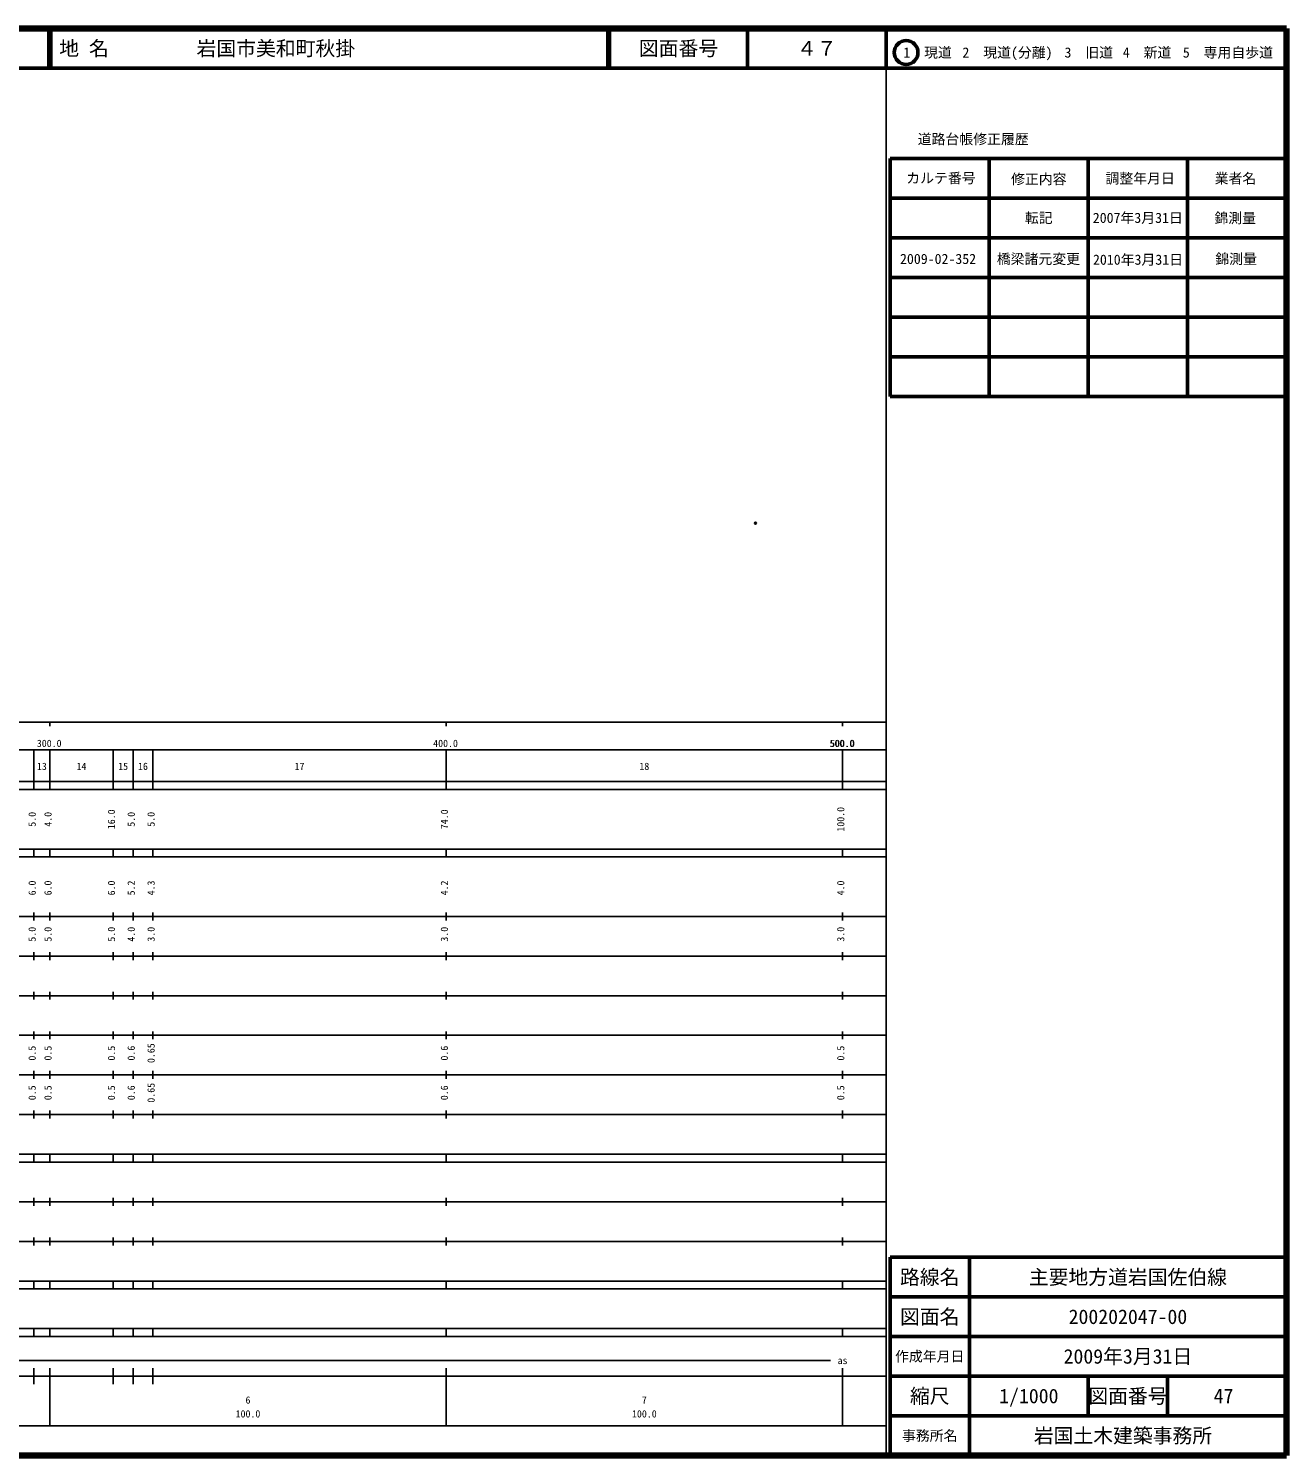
# Model space of a CAD drawing. Units: millimetres on the paper. Extents: x 40 to 680, y 20 to 380.
# Drawn here: x 362.6 to 680, y 20 to 380 of the extents above; entities that cross this region are included whole.
import ezdxf
from ezdxf.enums import TextEntityAlignment as Align

# ---------------------------------------------------------------- set-up
doc = ezdxf.new("R2010")
doc.units = ezdxf.units.MM
doc.header["$PDMODE"] = 32
doc.header["$PDSIZE"] = 0.5
doc.layers.add('M-OTRS', color=6, linetype='Continuous')
doc.layers.add('M-TTL-TXT', color=7, linetype='Continuous')
for name, color, linetype, lineweight in [('M-TTL', 2, 'Continuous', 140), ('M-TTL-BAND', 7, 'Continuous', 25), ('M-TTL-FRAM', 2, 'Continuous', 50), ('M-TTL-LINE', 7, 'Continuous', 50)]:
    doc.layers.add(name, color=color, linetype=linetype, lineweight=lineweight)
doc.styles.add('ＭＳ ゴシック', font='')
doc.styles.get('ＭＳ ゴシック').set_extended_font_data('MS Gothic')

msp = doc.modelspace()

# ---------------------------------------------------------------- linework, layer by layer
at = {"layer": 'M-OTRS'}
msp.add_point((546.027, 255.239), dxfattribs=at)
at = {"layer": 'M-TTL'}
for p, q in [((680, 380), (40, 380)), ((680, 20), (680, 380)), ((40, 20), (680, 20))]:
    msp.add_line(p, q, dxfattribs=at)
at = {"layer": 'M-TTL-BAND'}
for p, q in [((579, 20), (579, 370)), ((40, 205), (579, 205)), ((368, 205), (368, 204)), ((468, 205), (468, 204)), ((568, 205), (568, 204)), ((68, 198), (579, 198)), ((364, 188), (364, 198)), ((368, 188), (368, 198)), ((384, 188), (384, 198)), ((389, 188), (389, 198)), ((394, 188), (394, 198)), ((468, 188), (468, 198)), ((568, 188), (568, 198)), ((40, 190), (579, 190)), ((40, 188), (579, 188)), ((40, 173), (579, 173)), ((364, 171), (364, 173)), ((368, 171), (368, 173)), ((384, 171), (384, 173)), ((389, 171), (389, 173)), ((394, 171), (394, 173)), ((468, 171), (468, 173)), ((568, 171), (568, 173)), ((40, 171), (579, 171)), ((40, 156), (579, 156)), ((364, 155), (364, 157)), ((368, 155), (368, 157)), ((384, 155), (384, 157)), ((389, 155), (389, 157)), ((394, 155), (394, 157)), ((468, 155), (468, 157)), ((568, 155), (568, 157)), ((46, 146), (579, 146)), ((364, 145), (364, 147)), ((368, 145), (368, 147)), ((384, 145), (384, 147)), ((389, 145), (389, 147)), ((394, 145), (394, 147)), ((468, 145), (468, 147)), ((568, 145), (568, 147)), ((364, 135), (364, 137)), ((368, 135), (368, 137)), ((384, 135), (384, 137)), ((389, 135), (389, 137)), ((394, 135), (394, 137)), ((468, 135), (468, 137)), ((568, 135), (568, 137)), ((52, 136), (579, 136)), ((46, 126), (579, 126)), ((364, 125), (364, 127)), ((368, 125), (368, 127)), ((384, 125), (384, 127)), ((389, 125), (389, 127)), ((394, 125), (394, 127)), ((468, 125), (468, 127)), ((568, 125), (568, 127)), ((52, 116), (579, 116)), ((364, 115), (364, 117)), ((368, 115), (368, 117)), ((384, 115), (384, 117)), ((389, 115), (389, 117)), ((394, 115), (394, 117)), ((468, 115), (468, 117)), ((568, 115), (568, 117)), ((46, 106), (579, 106)), ((364, 105), (364, 107)), ((368, 105), (368, 107)), ((384, 105), (384, 107)), ((389, 105), (389, 107)), ((394, 105), (394, 107)), ((468, 105), (468, 107)), ((568, 105), (568, 107)), ((40, 96), (579, 96)), ((40, 94), (579, 94)), ((364, 94), (364, 96)), ((368, 94), (368, 96)), ((384, 94), (384, 96)), ((389, 94), (389, 96)), ((394, 94), (394, 96)), ((468, 94), (468, 96)), ((568, 94), (568, 96)), ((49, 84), (579, 84)), ((364, 83), (364, 85)), ((368, 83), (368, 85)), ((384, 83), (384, 85)), ((389, 83), (389, 85)), ((394, 83), (394, 85)), ((468, 83), (468, 85)), ((568, 83), (568, 85)), ((40, 74), (579, 74)), ((364, 73), (364, 75)), ((368, 73), (368, 75)), ((384, 73), (384, 75)), ((389, 73), (389, 75)), ((394, 73), (394, 75)), ((468, 73), (468, 75)), ((568, 73), (568, 75)), ((40, 64), (579, 64)), ((40, 62), (579, 62)), ((364, 62), (364, 64)), ((368, 62), (368, 64)), ((384, 62), (384, 64)), ((389, 62), (389, 64)), ((394, 62), (394, 64)), ((468, 62), (468, 64)), ((568, 62), (568, 64)), ((40, 52), (579, 52)), ((364, 50), (364, 52)), ((368, 50), (368, 52)), ((384, 50), (384, 52)), ((389, 50), (389, 52)), ((394, 50), (394, 52)), ((468, 50), (468, 52)), ((568, 50), (568, 52)), ((40, 50), (579, 50)), ((71, 44), (565, 44)), ((40, 40), (579, 40)), ((364, 38), (364, 42)), ((368, 27.5), (368, 42)), ((384, 38), (384, 42)), ((389, 38), (389, 42)), ((394, 38), (394, 42)), ((468, 27.5), (468, 42)), ((568, 27.5), (568, 42)), ((68, 27.5), (579, 27.5))]:
    msp.add_line(p, q, dxfattribs=at)
at = {"layer": 'M-TTL-FRAM'}
for p, q in [((580, 347.197), (580, 287.197)), ((580, 347.197), (680, 347.197)), ((580, 287.197), (680, 287.197)), ((680, 70), (580, 70)), ((580, 70), (580, 20))]:
    msp.add_line(p, q, dxfattribs=at)
at = {"layer": 'M-TTL-LINE'}
for p, q in [((367.75, 380), (367.75, 370)), ((368.25, 380), (368.25, 370)), ((508.747, 380), (508.747, 370)), ((509.247, 380), (509.247, 370)), ((543.997, 380), (543.997, 370)), ((579, 380), (579, 370)), ((40, 370), (680, 370)), ((605, 347.197), (605, 287.197)), ((630, 347.197), (630, 287.197)), ((655, 347.197), (655, 287.197)), ((580, 337.197), (680, 337.197)), ((580, 327.197), (680, 327.197)), ((580, 317.197), (680, 317.197)), ((580, 307.197), (680, 307.197)), ((580, 297.197), (680, 297.197)), ((600, 70), (600, 20)), ((680, 60), (580, 60)), ((680, 50), (580, 50)), ((680, 40), (580, 40)), ((630, 40), (630, 30)), ((650, 40), (650, 30)), ((680, 30), (580, 30))]:
    msp.add_line(p, q, dxfattribs=at)
msp.add_circle((584.031, 373.958), 3, dxfattribs=at)

# ---------------------------------------------------------------- texts
at = {"layer": 'M-TTL-BAND', "style": 'ＭＳ ゴシック'}
for s, p in [('300.0', (367.844, 198.195)), ('400.0', (467.844, 198.195)), ('500.0', (567.844, 198.195)), ('500.0', (568, 198.195)), ('13', (366, 192.405)), ('14', (376, 192.405)), ('15', (386.5, 192.405)), ('16', (391.5, 192.405)), ('17', (431, 192.405)), ('18', (518, 192.405)), ('as', (568, 42.5)), ('6', (418, 32.523)), ('7', (518, 32.523)), ('100.0', (418, 29.033)), ('100.0', (518, 29.033))]:
    msp.add_text(s, height=1.833, dxfattribs=at).set_placement(p, align=Align.BOTTOM_CENTER)
for s, p in [('5.0', (365, 180.5)), ('4.0', (369, 180.5)), ('16.0', (385, 180.5)), ('5.0', (390, 180.5)), ('5.0', (395, 180.5)), ('74.0', (469, 180.5)), ('100.0', (569, 180.5)), ('6.0', (365, 163.174)), ('6.0', (369, 163.174)), ('6.0', (385, 163.174)), ('5.2', (390, 163.174)), ('4.3', (395, 163.174)), ('4.2', (469, 163.174)), ('4.0', (569, 163.174)), ('5.0', (365, 151.5)), ('5.0', (369, 151.5)), ('5.0', (385, 151.5)), ('4.0', (390, 151.5)), ('3.0', (395, 151.5)), ('3.0', (469, 151.5)), ('3.0', (569, 151.5)), ('0.5', (365, 121.5)), ('0.5', (369, 121.5)), ('0.5', (385, 121.5)), ('0.6', (390, 121.5)), ('0.65', (395, 121.5)), ('0.6', (469, 121.5)), ('0.5', (569, 121.5)), ('0.5', (365, 111.5)), ('0.5', (369, 111.5)), ('0.5', (385, 111.5)), ('0.6', (390, 111.5)), ('0.65', (395, 111.5)), ('0.6', (469, 111.5)), ('0.5', (569, 111.5))]:
    msp.add_text(s, height=1.833, rotation=90, dxfattribs=at).set_placement(p, align=Align.BOTTOM_CENTER)
at = {"layer": 'M-TTL-TXT', "style": 'ＭＳ ゴシック'}
for s, p in [('地 名', (370.38, 375)), ('岩国市美和町秋掛', (405.024, 375))]:
    msp.add_text(s, height=3.666, dxfattribs=at).set_placement(p, align=Align.MIDDLE_LEFT)
for s, height, p in [('図面番号', 3.666, (526.622, 375)), ('４７', 3.666, (561.497, 375)), ('1\u3000現道', 2.566, (589.448, 373.958)), ('2\u3000現道(分離)', 2.566, (609.619, 373.958)), ('3\u3000旧道', 2.566, (630.121, 373.958)), ('4\u3000新道', 2.566, (644.824, 373.958)), ('5\u3000専用自歩道', 2.566, (665.228, 373.958)), ('道路台帳修正履歴', 2.566, (600.968, 352.113)), ('カルテ番号', 2.566, (592.839, 342.277)), ('修正内容', 2.566, (617.509, 342.023)), ('調整年月日', 2.566, (643.089, 342.197)), ('業者名', 2.566, (667.134, 342.197)), ('転記', 2.566, (617.5, 332.245)), ('2007年3月31日', 2.566, (642.5, 332.245)), ('錦測量', 2.566, (667.077, 332.189)), ('2009-02-352', 2.566, (592.103, 321.881)), ('橋梁諸元変更', 2.566, (617.421, 321.881)), ('2010年3月31日', 2.566, (642.549, 321.69)), ('錦測量', 2.566, (667.296, 321.881)), ('路線名', 3.666, (590, 65)), ('路線名', 3.666, (590, 65)), ('主要地方道岩国佐伯線', 3.666, (640, 65)), ('図面名', 3.666, (590, 55)), ('図面名', 3.666, (590, 55)), ('200202047-00', 3.666, (640, 55)), ('2009年3月31日', 3.666, (640, 45)), ('作成年月日', 2.566, (590, 45)), ('作成年月日', 2.566, (590, 45)), ('縮尺', 3.666, (590, 35)), ('縮尺', 3.666, (590, 35)), ('1/1000', 3.666, (615, 35)), ('図面番号', 3.666, (640, 35)), ('図面番号', 3.666, (640, 35)), ('47', 3.666, (664.125, 35)), ('事務所名', 2.566, (590, 25)), ('事務所名', 2.566, (590, 25)), ('岩国土木建築事務所 ', 3.666, (640, 25))]:
    msp.add_text(s, height=height, dxfattribs=at).set_placement(p, align=Align.MIDDLE_CENTER)

doc.saveas('drawing.dxf')
